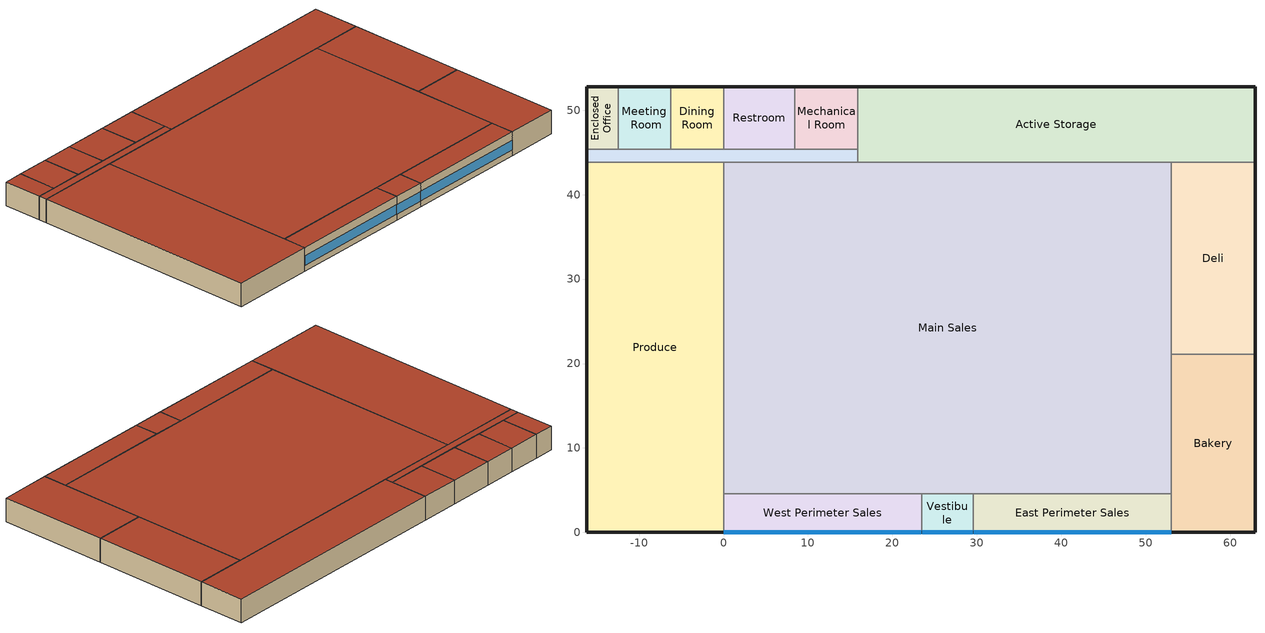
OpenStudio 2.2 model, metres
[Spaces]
West Perimeter Sales
 floor ground: 23.48,4.57 23.48,0 0,0 0,4.57 z0
 wall outside: 0,0 23.48,0 z0:4.57
 wall to Vestibule: 23.48,0 23.48,4.57 z0:4.57
 wall to Main Sales: 23.48,4.57 0,4.57 z0:4.57
 wall to Produce: 0,4.57 0,0 z0:4.57
 window: 0.05,0 23.43,0 z1.1:2.94
 roof outside: 23.48,0 23.48,4.57 0,4.57 0,0 z4.57
Produce
 floor ground: 0,43.82 0,0 -16.23,0 -16.23,43.82 z0
 wall outside: -16.23,43.82 -16.23,0 0,0 z0:4.57
 wall to Corridor: 0,43.82 -16.23,43.82 z0:4.57
 wall to Main Sales: 0,4.57 0,43.82 z0:4.57
 roof outside: 0,0 0,43.82 -16.23,43.82 -16.23,0 z4.57
Vestibule
 floor ground: 29.58,4.57 29.58,0 23.48,0 23.48,4.57 z0
 wall outside: 23.48,0 29.58,0 z0:4.57
 wall to Main Sales: 29.58,4.57 23.48,4.57 z0:4.57
 wall to East Perimeter Sales: 29.58,0 29.58,4.57 z0:4.57
 window: 23.53,0 29.53,0 z1.1:2.94
 roof outside: 29.58,0 29.58,4.57 23.48,4.57 23.48,0 z4.57
East Perimeter Sales
 floor ground: 53.06,4.57 53.06,0 29.58,0 29.58,4.57 z0
 wall outside: 29.58,0 53.06,0 z0:4.57
 wall to Main Sales: 53.06,4.57 29.58,4.57 z0:4.57
 wall to Bakery: 53.06,0 53.06,4.57 z0:4.57
 window: 29.63,0 53.01,0 z1.1:2.94
 roof outside: 53.06,0 53.06,4.57 29.58,4.57 29.58,0 z4.57
Bakery
 floor ground: 62.96,21.12 62.96,0 53.06,0 53.06,21.12 z0
 wall outside: 53.06,0 62.96,0 62.96,21.12 z0:4.57
 wall to Deli: 62.96,21.12 53.06,21.12 z0:4.57
 wall to Main Sales: 53.06,21.12 53.06,4.57 z0:4.57
 roof outside: 62.96,0 62.96,21.12 53.06,21.12 53.06,0 z4.57
Main Sales
 floor ground: 53.06,43.82 53.06,4.57 0,4.57 0,43.82 z0
 wall to Corridor: 15.92,43.82 0,43.82 z0:4.57
 wall to Deli: 53.06,21.12 53.06,43.82 z0:4.57
 wall to Active Storage: 53.06,43.82 15.92,43.82 z0:4.57
 roof outside: 53.06,4.57 53.06,43.82 0,43.82 0,4.57 z4.57
Deli
 floor ground: 62.96,43.82 62.96,21.12 53.06,21.12 53.06,43.82 z0
 wall outside: 62.96,21.12 62.96,43.82 z0:4.57
 wall to Active Storage: 62.96,43.82 53.06,43.82 z0:4.57
 roof outside: 62.96,21.12 62.96,43.82 53.06,43.82 53.06,21.12 z4.57
Active Storage
 floor ground: 62.96,52.8 62.96,43.82 15.92,43.82 15.92,52.8 z0
 wall outside: 62.96,43.82 62.96,52.8 15.92,52.8 z0:4.57
 wall to Corridor: 15.92,45.36 15.92,43.82 z0:4.57
 wall to Mechanical Room: 15.92,52.8 15.92,45.36 z0:4.57
 roof outside: 62.96,43.82 62.96,52.8 15.92,52.8 15.92,43.82 z4.57
Corridor
 floor ground: 15.92,45.36 15.92,43.82 -16.23,43.82 -16.23,45.36 z0
 wall outside: -16.23,45.36 -16.23,43.82 z0:4.57
 wall to Enclosed Office: -12.49,45.36 -16.23,45.36 z0:4.57
 wall to Restroom: 8.43,45.36 0,45.36 z0:4.57
 wall to Meeting Room: -6.25,45.36 -12.49,45.36 z0:4.57
 wall to Mechanical Room: 15.92,45.36 8.43,45.36 z0:4.57
 wall to Dining Room: 0,45.36 -6.25,45.36 z0:4.57
 roof outside: 15.92,43.82 15.92,45.36 -16.23,45.36 -16.23,43.82 z4.57
Mechanical Room
 floor ground: 15.92,52.8 15.92,45.36 8.43,45.36 8.43,52.8 z0
 wall outside: 15.92,52.8 8.43,52.8 z0:4.57
 wall to Restroom: 8.43,52.8 8.43,45.36 z0:4.57
 roof outside: 15.92,45.36 15.92,52.8 8.43,52.8 8.43,45.36 z4.57
Restroom
 floor ground: 8.43,52.8 8.43,45.36 0,45.36 0,52.8 z0
 wall outside: 8.43,52.8 0,52.8 z0:4.57
 wall to Dining Room: 0,52.8 0,45.36 z0:4.57
 roof outside: 8.43,45.36 8.43,52.8 0,52.8 0,45.36 z4.57
Dining Room
 floor ground: 0,52.8 0,45.36 -6.25,45.36 -6.25,52.8 z0
 wall outside: 0,52.8 -6.25,52.8 z0:4.57
 wall to Meeting Room: -6.25,52.8 -6.25,45.36 z0:4.57
 roof outside: 0,45.36 0,52.8 -6.25,52.8 -6.25,45.36 z4.57
Meeting Room
 floor ground: -6.25,52.8 -6.25,45.36 -12.49,45.36 -12.49,52.8 z0
 wall outside: -6.25,52.8 -12.49,52.8 z0:4.57
 wall to Enclosed Office: -12.49,52.8 -12.49,45.36 z0:4.57
 roof outside: -6.25,45.36 -6.25,52.8 -12.49,52.8 -12.49,45.36 z4.57
Enclosed Office
 floor ground: -12.49,52.8 -12.49,45.36 -16.23,45.36 -16.23,52.8 z0
 wall outside: -12.49,52.8 -16.23,52.8 -16.23,45.36 z0:4.57
 roof outside: -12.49,45.36 -12.49,52.8 -16.23,52.8 -16.23,45.36 z4.57
[Site]
Houston Bush Intercontinental_TX_USA: Latitude {deg}=30; Longitude {deg}=-95.37; Time Zone {hr}=-6; Elevation {m}=29; Terrain=City
[Building]
90.1-2013-SuperMarket: Standards Number of Stories=1; Standards Number of Above Ground Stories=0; Standards Building Type=SuperMarket
[ClimateZones]
Climate Zone Institution Name 1=ASHRAE; Climate Zone Document Name 1=ANSI/ASHRAE Standard 169; Climate Zone Document Year 1=2006; Climate Zone Value 1=2A; Climate Zone Institution Name 2=CEC; Climate Zone Document Name 2=California Climate Zone Descriptions; Climate Zone Document Year 2=1995
[Space] Building Story=BuildingStory1
Name | Space Type | Thermal Zone
West Perimeter Sales | SuperMarket Sales | TZ-West Perimeter Sales
Produce | SuperMarket Produce | TZ-Produce
Vestibule | SuperMarket Vestibule | TZ-Vestibule
East Perimeter Sales | SuperMarket Sales | TZ-East Perimeter Sales
Bakery | SuperMarket Bakery | TZ-Bakery
Main Sales | SuperMarket Sales | TZ-Main Sales
Deli | SuperMarket Deli | TZ-Deli
Active Storage | SuperMarket DryStorage | TZ-Active Storage
Corridor | SuperMarket Corridor | TZ-Corridor
Mechanical Room | SuperMarket Elec/MechRoom | TZ-Mechanical Room
Restroom | SuperMarket Restroom | TZ-Restroom
Dining Room | SuperMarket Dining | TZ-Dining Room
Meeting Room | SuperMarket Meeting | TZ-Meeting Room
Enclosed Office | SuperMarket Office | TZ-Enclosed Office
[SpaceType] Standards Building Type=SuperMarket
Name | Standards Space Type
SuperMarket Sales | Sales
SuperMarket Produce | Produce
SuperMarket Deli | Deli
SuperMarket Bakery | Bakery
SuperMarket Office | Office
SuperMarket Meeting | Meeting
SuperMarket Dining | Dining
SuperMarket Restroom | Restroom
SuperMarket Elec/MechRoom | Elec/MechRoom
SuperMarket Corridor | Corridor
SuperMarket Vestibule | Vestibule
SuperMarket DryStorage | DryStorage
[BuildingStory]
BuildingStory1
[ThermalZone] Use Ideal Air Loads=No
TZ-Bakery; TZ-Deli; TZ-Produce; TZ-Main Sales; TZ-East Perimeter Sales; TZ-Enclosed Office; TZ-Vestibule; TZ-Meeting Room; TZ-Dining Room; TZ-West Perimeter Sales; TZ-Restroom; TZ-Corridor; TZ-Active Storage; TZ-Mechanical Room
[Sizing:Zone] Zone Cooling Design Supply Air Temperature Input Method=SupplyAirTemperature; Zone Cooling Design Supply Air Temperature {C}=14; Zone Cooling Design Supply Air Temperature Difference {deltaC}=11.11; Zone Heating Design Supply Air Temperature Input Method=SupplyAirTemperature; Zone Heating Design Supply Air Temperature {C}=40; Zone Heating Design Supply Air Temperature Difference {deltaC}=11.11; Zone Cooling Design Supply Air Humidity Ratio {kg-H2O/kg-air}=0.0085; Zone Heating Design Supply Air Humidity Ratio {kg-H2O/kg-air}=0.008; Cooling Design Air Flow Method=DesignDay; Heating Design Air Flow Method=DesignDay; Account for Dedicated Outdoor Air System=No; Dedicated Outdoor Air System Control Strategy=NeutralSupplyAir; Dedicated Outdoor Air Low Setpoint Temperature for Design {C}=autosize; Dedicated Outdoor Air High Setpoint Temperature for Design {C}=autosize
TZ-Bakery; TZ-Deli; TZ-Produce; TZ-Main Sales; TZ-East Perimeter Sales; TZ-Enclosed Office; TZ-Vestibule; TZ-Meeting Room; TZ-Dining Room; TZ-West Perimeter Sales; TZ-Restroom; TZ-Corridor; TZ-Active Storage; TZ-Mechanical Room
